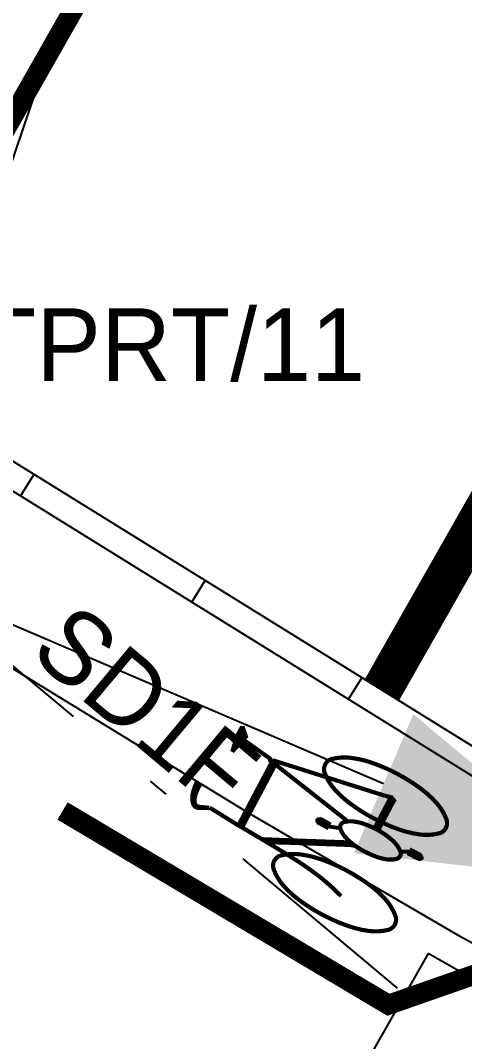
# Model space of a CAD drawing. Extents: x 421500 to 422711, y 436000 to 437000.
# Drawn here: x 422016.47 to 422018.68, y 436486.78 to 436491.85 of the extents above; entities that cross this region are included whole.
import ezdxf

# ---------------------------------------------------------------- set-up
doc = ezdxf.new("R2010")
doc.units = 0
for name, pattern in [('1001', [2, 1, 0, 1]), ('1004', [6, 4, -2]), ('1055', [0.6, 0.1, -0.5]), ('XREF UTC_716709_AJB_1b$0$DASHDOT1', [2, 1, -0.5, 0, -0.5])]:
    doc.linetypes.add(name, pattern=pattern)
doc.layers.get('0').update_dxf_attribs({"color": 210})
for name, color, linetype in [('716709-ExBase$0$XC-LCCCarriageway', 251, 'Continuous'), ('Lines', 1, 'Continuous'), ('LINES-STUDS', 7, 'Continuous'), ('Pr-Kerb', 2, 'Continuous'), ('Pr-KerbEdge', 8, 'Continuous'), ('XREF UTC_716709_AJB_1b$0$DATA', 7, 'Continuous'), ('XREF UTC_716709_AJB_1b$0$du-UTCBOX', 42, 'Continuous'), ('XREF UTC_716709_AJB_1b$0$du-UTCDUCT-F1', 42, 'XREF UTC_716709_AJB_1b$0$DASHDOT1'), ('XREF UTC_716709_AJB_1b$0$du-UTCTEXT', 42, 'Continuous'), ('XREF UTC_716709_AJB_1b$0$Signals', 7, 'Continuous'), ('XREF UTC_716709_AJB_1b$0$VIEW', 7, 'Continuous')]:
    doc.layers.add(name, color=color, linetype=linetype)
doc.styles.add('XREF UTC_716709_AJB_1b$0$Standard', font='txt')

# ---------------------------------------------------------------- blocks, each defined once
blk = doc.blocks.new('1057S')
at = {"color": 0}
blk.add_line((-0.0634, 0.4198), (-0.0426, 0.3885), dxfattribs=at)
for points in [[(-0.2212, 1.0983, 0.0208, 0.0219, 0), (-0.2256, 1.1075, 0.0219, 0.0229, 0), (-0.2295, 1.1157, 0.0229, 0.0238, 0), (-0.233, 1.1229, 0.0238, 0.0245, 0), (-0.2361, 1.1292, 0.0245, 0.0252, 0), (-0.2388, 1.1348, 0.0252, 0.0258, 0), (-0.2411, 1.1398, 0.0258, 0.0263, 0), (-0.243, 1.1444, 0.0263, 0.0268, 0), (-0.2445, 1.1486, 0.0268, 0.0272, 0), (-0.2455, 1.1526, 0.0272, 0.0277, 0), (-0.2461, 1.1565, 0.0277, 0.0281, 0), (-0.2461, 1.1602, 0.0281, 0.0285, 0), (-0.2454, 1.164, 0.0285, 0.0289, 0), (-0.2439, 1.1677, 0.0289, 0.0294, 0), (-0.2416, 1.1714, 0.0294, 0.0299, 0), (-0.2384, 1.1753, 0.0299, 0.0305, 0), (-0.2342, 1.1793, 0.0305, 0.0313, 0), (-0.2288, 1.1835, 0.0313, 0.0321, 0), (-0.222, 1.1877, 0.0321, 0.0331, 0), (-0.2135, 1.1917, 0.0331, 0.0343, 0), (-0.203, 1.1954, 0.0343, 0.0357, 0), (-0.1902, 1.1986, 0.0357, 0.0374, 0), (-0.1749, 1.2011, 0.0374, 0.0394, 0), (-0.1566, 1.2028, 0.0394, 0.0417, 0), (-0.1352, 1.2034, 0.0417, 0.0417, 0)], [(0.0763, 1.1285, 0.0208, 0.0625, 0), (0.1717, 1.125, 0.0625, 0.0208, 0), (0.2147, 1.1434, 0.0208, 0.0208, 0)]]:
    blk.add_lwpolyline(points, format="xyseb", dxfattribs=at)
for points, const_width in [([(-0.2301, 0.951), (-0.2197, 1.0969)], 0.0208), ([(0.1345, 0.9406), (0.1553, 1.0969)], 0.0208), ([(-0.303, 0.3156), (-0.2888, 0.3622), (-0.2772, 0.4086), (-0.2678, 0.4547), (-0.2604, 0.5008), (-0.2545, 0.547), (-0.2499, 0.5936), (-0.2462, 0.6405), (-0.2431, 0.688), (-0.2403, 0.7359), (-0.2378, 0.7829), (-0.2356, 0.8273), (-0.2337, 0.8674), (-0.2322, 0.9015), (-0.2311, 0.9279), (-0.2304, 0.945), (-0.2301, 0.951)], 0.0208), ([(-0.2301, 0.9198), (0.1137, 0.9198)], 0.0417), ([(0.0407, 0.4614), (0.1241, 0.9198)], 0.0208), ([(0.1104, 0.9308), (0.1246, 0.9308)], 0.0208), ([(0.1241, 0.9198), (0.1241, 0.951)], 0.0125), ([(0.2387, 0.3572), (0.1343, 0.9312)], 0.0208), ([(0.1345, 0.9198), (0.1345, 0.951)], 0.0125), ([(-0.1989, 0.701), (-0.2301, 0.7635)], 0.0333), ([(-0.2237, 0.7663), (-0.2287, 0.7776)], 0.0125), ([(-0.2093, 0.7531), (-0.2301, 0.7948)], 0.00833), ([(-0.2268, 0.778), (-0.2281, 0.7818)], 0.00833), ([(-0.053, 0.3989), (-0.1989, 0.701)], 0.0329), ([(-0.053, 0.3989), (-0.1989, 0.701)], 0.0125), ([(-0.0239, 0.528), (-0.023, 0.5888)], 0.0417), ([(-0.0332, 0.5861), (-0.029, 0.5912), (-0.0248, 0.5947), (-0.0197, 0.5947), (-0.0168, 0.5917), (-0.0143, 0.5859)], 0.0125), ([(-0.0098, 0.4843), (-0.0292, 0.5398)], 0.0189), ([(-0.0634, 0.3989), (-0.053, 0.3677)], 0.0125), ([(0.2387, 0.3572), (0.2491, 0.3156)], 0.0208), ([(0.072, 0.3156), (0.2387, 0.3156)], 0.0417), ([(0.2491, 0.3156), (0.2387, 0.2947)], 0.0125), ([(0.0312, 0.1547), (0.0507, 0.1175)], 0.0189), ([(0.0507, 0.123), (0.0507, 0.065)], 0.0417), ([(0.0437, 0.0645), (0.0475, 0.0557), (0.053, 0.0547), (0.0577, 0.0609), (0.0627, 0.0713)], 0.0125)]:
    blk.add_lwpolyline(points, dxfattribs=dict(at, const_width=const_width))
at = {"color": 0, "const_width": 0.0208}
for points in [[(-0.303, 0.6906, 0.213749), (-0.3425, 0.6729, 0.093897), (-0.3915, 0.5914, 0.050566), (-0.4176, 0.4904, 0.037992), (-0.4282, 0.352, 0.037992), (-0.4176, 0.2137, 0.050566), (-0.3915, 0.1126, 0.093897), (-0.3425, 0.0312, 0.213749), (-0.303, 0.0135, 0.213749), (-0.2635, 0.0312, 0.093897), (-0.2146, 0.1126, 0.050566), (-0.1884, 0.2137, 0.037992), (-0.1779, 0.352, 0.037992), (-0.1884, 0.4904, 0.050566), (-0.2146, 0.5914, 0.093897), (-0.2635, 0.6729, 0.213749)], [(0.2387, 0.6906, 0.213749), (0.1992, 0.6729, 0.093897), (0.1502, 0.5914, 0.050566), (0.1241, 0.4904, 0.037992), (0.1136, 0.352, 0.037992), (0.1241, 0.2137, 0.050566), (0.1502, 0.1126, 0.093897), (0.1992, 0.0312, 0.213749), (0.2387, 0.0135, 0.213749), (0.2782, 0.0312, 0.093897), (0.3271, 0.1126, 0.050566), (0.3533, 0.2137, 0.037992), (0.3638, 0.352, 0.037992), (0.3533, 0.4904, 0.050566), (0.3271, 0.5914, 0.093897), (0.2782, 0.6729, 0.213749)], [(0.0095, 0.4823, 0.211848), (-0.0103, 0.4735, 0.094525), (-0.0347, 0.4334, 0.051213), (-0.0478, 0.3837, 0.038544), (-0.053, 0.3156, 0.038544), (-0.0478, 0.2475, 0.051213), (-0.0347, 0.1977, 0.094525), (-0.0103, 0.1577, 0.211848), (0.0095, 0.1489, 0.211848), (0.0293, 0.1577, 0.094525), (0.0537, 0.1977, 0.051213), (0.0667, 0.2475, 0.038544), (0.072, 0.3156, 0.038544), (0.0667, 0.3837, 0.051213), (0.0537, 0.4334, 0.094525), (0.0293, 0.4735, 0.211848)]]:
    blk.add_lwpolyline(points, format="xyb", close=True, dxfattribs=at)
at = {"color": 0}
for points in [[(-0.0383, 0.5868), (-0.0377, 0.5884), (-0.0371, 0.5898), (-0.0365, 0.5911), (-0.0358, 0.5922), (-0.0352, 0.5931), (-0.0346, 0.594), (-0.034, 0.5948), (-0.0334, 0.5955), (-0.0328, 0.5961), (-0.0322, 0.5967), (-0.0316, 0.5972), (-0.031, 0.5977), (-0.0305, 0.5981), (-0.0299, 0.5985), (-0.0293, 0.5989), (-0.0287, 0.5992), (-0.0281, 0.5995), (-0.0275, 0.5998), (-0.027, 0.6001), (-0.0264, 0.6004), (-0.0258, 0.6006), (-0.0252, 0.6007), (-0.0246, 0.6009), (-0.024, 0.601), (-0.0233, 0.601), (-0.0227, 0.601), (-0.0221, 0.601), (-0.0214, 0.6009), (-0.0208, 0.6008), (-0.0202, 0.6007), (-0.0196, 0.6005), (-0.0191, 0.6003), (-0.0186, 0.6001), (-0.0181, 0.5999), (-0.0176, 0.5996), (-0.0171, 0.5994), (-0.0167, 0.5991), (-0.0163, 0.5988), (-0.0159, 0.5984), (-0.0155, 0.5981), (-0.0152, 0.5978), (-0.0148, 0.5974), (-0.0144, 0.5971), (-0.0141, 0.5967), (-0.0137, 0.5963), (-0.0134, 0.5958), (-0.013, 0.5953), (-0.0126, 0.5947), (-0.0122, 0.5941), (-0.0118, 0.5934), (-0.0114, 0.5927), (-0.011, 0.5919), (-0.0105, 0.5911), (-0.0101, 0.5902), (-0.0096, 0.5893), (-0.0091, 0.5884)], [(0.0355, 0.065), (0.036, 0.0622), (0.0367, 0.0597), (0.0374, 0.0577), (0.0382, 0.0559), (0.0391, 0.0543), (0.04, 0.053), (0.0409, 0.0518), (0.0418, 0.0507), (0.0427, 0.0498), (0.0436, 0.0488), (0.0444, 0.048), (0.0453, 0.0472), (0.046, 0.0466), (0.0468, 0.0459), (0.0475, 0.0454), (0.0482, 0.045), (0.0488, 0.0446), (0.0494, 0.0443), (0.05, 0.0441), (0.0506, 0.044), (0.0511, 0.044), (0.0517, 0.044), (0.0523, 0.0442), (0.0529, 0.0444), (0.0535, 0.0446), (0.0541, 0.045), (0.0548, 0.0454), (0.0555, 0.046), (0.0563, 0.0467), (0.0571, 0.0474), (0.058, 0.0483), (0.0589, 0.0494), (0.0598, 0.0506), (0.0608, 0.052), (0.0619, 0.0535), (0.0631, 0.0553), (0.0643, 0.0573), (0.0656, 0.0596), (0.0669, 0.0621), (0.0684, 0.065)]]:
    blk.add_lwpolyline(points, dxfattribs=at)
for points in [[(-0.0387, 0.5873), (-0.0364, 0.5913), (-0.0334, 0.5962), (-0.0287, 0.5994)], [(-0.0334, 0.5962), (-0.0287, 0.5994), (-0.0241, 0.601), (-0.0184, 0.6006)], [(-0.0241, 0.601), (-0.0184, 0.6006), (-0.0148, 0.5982), (-0.0124, 0.5953)], [(-0.0148, 0.5982), (-0.0124, 0.5953), (-0.0101, 0.5909), (-0.0087, 0.5884)], [(0.0355, 0.0644), (0.0377, 0.0559), (0.0416, 0.0494), (0.0486, 0.0441)], [(0.0526, 0.0441), (0.0578, 0.0478), (0.0622, 0.0527), (0.0635, 0.0569)], [(0.0622, 0.0527), (0.0635, 0.0569), (0.0666, 0.0618), (0.0675, 0.065)], [(0.0416, 0.0494), (0.0486, 0.0441), (0.0526, 0.0441), (0.0578, 0.0478)]]:
    blk.add_solid(points, dxfattribs=at)
blk = doc.blocks.new('XREF UTC_716709_AJB_1b$0$HD001P')
at = {"linetype": 'Continuous'}
blk.add_line((0, 2.75), (0, 0), dxfattribs=at)
blk.add_solid([(0.375, 2.75), (-0.375, 2.75), (0, 4)], dxfattribs=at)
at = {"layer": 'XREF UTC_716709_AJB_1b$0$VIEW', "color": 1, "linetype": 'Continuous', "extrusion": (0, 1, 0), "const_width": 0.1}
blk.add_lwpolyline([(0.05, 2.94, 1), (-0.05, 2.94, 1)], format="xyb", close=True, dxfattribs=at)
at = {"layer": 'XREF UTC_716709_AJB_1b$0$VIEW', "color": 2, "linetype": 'Continuous', "extrusion": (0, 1, 0), "const_width": 0.1}
blk.add_lwpolyline([(0.05, 2.62, 1), (-0.05, 2.62, 1)], format="xyb", close=True, dxfattribs=at)
at = {"layer": 'XREF UTC_716709_AJB_1b$0$VIEW', "color": 3, "linetype": 'Continuous', "extrusion": (0, 1, 0), "const_width": 0.1}
blk.add_lwpolyline([(0.05, 2.3, 1), (-0.05, 2.3, 1)], format="xyb", close=True, dxfattribs=at)
at = {"layer": 'XREF UTC_716709_AJB_1b$0$VIEW', "color": 7, "linetype": 'Continuous'}
for points in [[(-0.2, 0.27, 2.1), (-0.29, 0.27, 2.1), (-0.29, 0.27, 3.2), (-0.2, 0.27, 3.2)], [(0.29, 0.27, 2.1), (0.2, 0.27, 2.1), (0.2, 0.27, 3.2), (0.29, 0.27, 3.2)]]:
    blk.add_3dface(points, dxfattribs=at)
at = {"layer": 'XREF UTC_716709_AJB_1b$0$VIEW', "linetype": 'Continuous'}
for points in [[(0.2, 0.27, 2.1), (-0.2, 0.27, 2.1), (-0.2, 0.27, 3.2), (0.2, 0.27, 3.2)], [(-0.2, 0.21, 2.1), (-0.2, 0.27, 2.1), (-0.2, 0.27, 3.2), (-0.2, 0.21, 3.2)], [(-0.03, 0.12, 2.1), (-0.03, 0.27, 2.1), (-0.2, 0.27, 2.1), (-0.2, 0.21, 2.1)], [(-0.03, 0.12, 3.2), (-0.03, 0.27, 3.2), (-0.2, 0.27, 3.2), (-0.2, 0.21, 3.2)], [(0.03, 0.27, 2.1), (0.03, 0.12, 2.1), (-0.03, 0.12, 2.1), (-0.03, 0.27, 2.1)], [(0.03, 0.27, 3.2), (0.03, 0.12, 3.2), (-0.03, 0.12, 3.2), (-0.03, 0.27, 3.2)], [(0.2, 0.21, 2.1), (0.2, 0.27, 2.1), (0.03, 0.27, 2.1), (0.03, 0.12, 2.1)], [(0.2, 0.21, 3.2), (0.2, 0.27, 3.2), (0.03, 0.27, 3.2), (0.03, 0.12, 3.2)], [(0.2, 0.21, 2.1), (0.2, 0.27, 2.1), (0.2, 0.27, 3.2), (0.2, 0.21, 3.2)], [(-0.2, 0.21, 2.1), (-0.03, 0.12, 2.1), (-0.03, 0.12, 3.2), (-0.2, 0.21, 3.2)], [(0.03, 0.12, 2.1), (0.2, 0.21, 2.1), (0.2, 0.21, 3.2), (0.03, 0.12, 3.2)], [(-0.03, 0.12, 2.1), (0.03, 0.12, 2.1), (0.03, 0.12, 3.2), (-0.03, 0.12, 3.2)]]:
    blk.add_3dface(points, dxfattribs=at)
at = {"layer": 'XREF UTC_716709_AJB_1b$0$DATA', "style": 'XREF UTC_716709_AJB_1b$0$Standard', "flags": 9}
for tag, p in [('SUPPORT', (0.75, 1.5)), ('BRACKETS', (0.75, 1.25)), ('HEIGHT', (0.75, 1)), ('CABLE', (0.75, 0.75)), ('PHASE', (0.75, 0.5)), ('TYPE', (0.75, 0.25)), ('NUM', (0.75, 0)), ('SITE', (0.75, -0.25)), ('IDENT', (0.75, -0.5))]:
    blk.add_attdef(tag, p, '', height=0.2, dxfattribs=at)
at = {"layer": 'XREF UTC_716709_AJB_1b$0$VIEW', "linetype": 'Continuous'}
mesh = blk.add_polymesh((13, 3), dxfattribs=at)
for k, corner in enumerate([(0.1083, 0.27, 2.8775), (0.1083, 0.395, 2.8775), (0.1083, 0.52, 2.8775), (0.1231, 0.27, 2.9183), (0.1231, 0.395, 2.9183), (0.1231, 0.52, 2.9183), (0.1231, 0.27, 2.9617), (0.1231, 0.395, 2.9617), (0.1231, 0.52, 2.9617), (0.1083, 0.27, 3.0025), (0.1083, 0.395, 3.0025), (0.1083, 0.52, 3.0025), (0.0803, 0.27, 3.0358), (0.0803, 0.395, 3.0358), (0.0803, 0.52, 3.0358), (0.0428, 0.27, 3.0575), (0.0428, 0.395, 3.0575), (0.0428, 0.52, 3.0575), (0, 0.27, 3.065), (0, 0.395, 3.065), (0, 0.52, 3.065), (-0.0428, 0.27, 3.0575), (-0.0428, 0.395, 3.0575), (-0.0428, 0.52, 3.0575), (-0.0803, 0.27, 3.0358), (-0.0803, 0.395, 3.0358), (-0.0803, 0.52, 3.0358), (-0.1083, 0.27, 3.0025), (-0.1083, 0.395, 3.0025), (-0.1083, 0.52, 3.0025), (-0.1231, 0.27, 2.9617), (-0.1231, 0.395, 2.9617), (-0.1231, 0.52, 2.9617), (-0.1231, 0.27, 2.9183), (-0.1231, 0.395, 2.9183), (-0.1231, 0.52, 2.9183), (-0.1083, 0.27, 2.8775), (-0.1083, 0.395, 2.8775), (-0.1083, 0.52, 2.8775)]):
    mesh.set_mesh_vertex(divmod(k, 3), corner)
mesh = blk.add_polymesh((13, 3), dxfattribs=at)
for k, corner in enumerate([(0.1083, 0.27, 2.5575), (0.1083, 0.395, 2.5575), (0.1083, 0.52, 2.5575), (0.1231, 0.27, 2.5983), (0.1231, 0.395, 2.5983), (0.1231, 0.52, 2.5983), (0.1231, 0.27, 2.6417), (0.1231, 0.395, 2.6417), (0.1231, 0.52, 2.6417), (0.1083, 0.27, 2.6825), (0.1083, 0.395, 2.6825), (0.1083, 0.52, 2.6825), (0.0803, 0.27, 2.7158), (0.0803, 0.395, 2.7158), (0.0803, 0.52, 2.7158), (0.0428, 0.27, 2.7375), (0.0428, 0.395, 2.7375), (0.0428, 0.52, 2.7375), (0, 0.27, 2.745), (0, 0.395, 2.745), (0, 0.52, 2.745), (-0.0428, 0.27, 2.7375), (-0.0428, 0.395, 2.7375), (-0.0428, 0.52, 2.7375), (-0.0803, 0.27, 2.7158), (-0.0803, 0.395, 2.7158), (-0.0803, 0.52, 2.7158), (-0.1083, 0.27, 2.6825), (-0.1083, 0.395, 2.6825), (-0.1083, 0.52, 2.6825), (-0.1231, 0.27, 2.6417), (-0.1231, 0.395, 2.6417), (-0.1231, 0.52, 2.6417), (-0.1231, 0.27, 2.5983), (-0.1231, 0.395, 2.5983), (-0.1231, 0.52, 2.5983), (-0.1083, 0.27, 2.5575), (-0.1083, 0.395, 2.5575), (-0.1083, 0.52, 2.5575)]):
    mesh.set_mesh_vertex(divmod(k, 3), corner)
mesh = blk.add_polymesh((13, 3), dxfattribs=at)
for k, corner in enumerate([(0.1083, 0.27, 2.2375), (0.1083, 0.395, 2.2375), (0.1083, 0.52, 2.2375), (0.1231, 0.27, 2.2783), (0.1231, 0.395, 2.2783), (0.1231, 0.52, 2.2783), (0.1231, 0.27, 2.3217), (0.1231, 0.395, 2.3217), (0.1231, 0.52, 2.3217), (0.1083, 0.27, 2.3625), (0.1083, 0.395, 2.3625), (0.1083, 0.52, 2.3625), (0.0803, 0.27, 2.3958), (0.0803, 0.395, 2.3958), (0.0803, 0.52, 2.3958), (0.0428, 0.27, 2.4175), (0.0428, 0.395, 2.4175), (0.0428, 0.52, 2.4175), (0, 0.27, 2.425), (0, 0.395, 2.425), (0, 0.52, 2.425), (-0.0428, 0.27, 2.4175), (-0.0428, 0.395, 2.4175), (-0.0428, 0.52, 2.4175), (-0.0803, 0.27, 2.3958), (-0.0803, 0.395, 2.3958), (-0.0803, 0.52, 2.3958), (-0.1083, 0.27, 2.3625), (-0.1083, 0.395, 2.3625), (-0.1083, 0.52, 2.3625), (-0.1231, 0.27, 2.3217), (-0.1231, 0.395, 2.3217), (-0.1231, 0.52, 2.3217), (-0.1231, 0.27, 2.2783), (-0.1231, 0.395, 2.2783), (-0.1231, 0.52, 2.2783), (-0.1083, 0.27, 2.2375), (-0.1083, 0.395, 2.2375), (-0.1083, 0.52, 2.2375)]):
    mesh.set_mesh_vertex(divmod(k, 3), corner)
blk = doc.blocks.new('XREF UTC_716709_AJB_1b$0$HD093A')
at = {"linetype": 'Continuous'}
blk.add_line((0, 3.25), (0, 0.25), dxfattribs=at)
at = {"layer": 'XREF UTC_716709_AJB_1b$0$DATA', "style": 'XREF UTC_716709_AJB_1b$0$Standard', "flags": 9}
for tag, p in [('SUPPORT', (0.75, 1.75)), ('BRACKETS', (0.75, 1.5)), ('HEIGHT', (0.75, 1.25)), ('CABLE', (0.75, 1)), ('PHASE', (0.75, 0.75)), ('TYPE', (0.75, 0.5)), ('NUM', (0.75, 0.25)), ('SITE', (0.75, 0)), ('IDENT', (0.75, -0.25))]:
    blk.add_attdef(tag, p, '', height=0.2, dxfattribs=at)
blk = doc.blocks.new('XREF UTC_716709_AJB_1b$0$CCB')
for p, q in [((-0.4125, 0.4125), (-0.4125, -0.4125)), ((0.4125, 0.4125), (-0.4125, 0.4125)), ((0.4125, -0.4125), (0.4125, 0.4125)), ((-0.4125, -0.4125), (0.4125, -0.4125))]:
    blk.add_line(p, q)

msp = doc.modelspace()

# ---------------------------------------------------------------- linework, layer by layer
at = {"layer": '716709-ExBase$0$XC-LCCCarriageway', "flags": 128}
msp.add_lwpolyline([(422019.9582, 436484.4751), (422020.2015, 436485.2614), (422020.0706, 436486.074), (422019.3218, 436486.9412), (422018.6627, 436487.299), (422017.6112, 436487.9127), (422012.0592, 436491.309), (422008.4284, 436493.6437), (422005.7992, 436495.4185), (422004.6416, 436496.2636), (422003.9659, 436496.5454), (422003.2339, 436496.5363), (422002.1622, 436495.8376), (422001.3603, 436494.6645)], dxfattribs=at)
msp.add_lwpolyline([(422019.9582, 436484.4751), (422020.2015, 436485.2614), (422020.0706, 436486.074), (422019.3218, 436486.9412), (422018.6627, 436487.299), (422017.6112, 436487.9127), (422012.0592, 436491.309), (422008.4284, 436493.6437), (422005.7992, 436495.4185), (422004.6416, 436496.2636), (422003.9659, 436496.5454), (422003.2339, 436496.5363), (422002.1622, 436495.8376), (422001.3603, 436494.6645)], dxfattribs=at)
at = {"layer": 'Lines', "linetype": '1001', "const_width": 0.2, "flags": 128}
msp.add_lwpolyline([(422018.2659, 436488.5264), (422020.8547, 436493.0793)], dxfattribs=at)
at = {"layer": 'Lines', "linetype": '1004', "const_width": 0.1, "flags": 128}
msp.add_lwpolyline([(422019.4905, 436487.3815), (422018.2988, 436486.9649), (422016.6806, 436487.9267)], dxfattribs=at)
at = {"layer": 'LINES-STUDS', "linetype": '1055', "const_width": 0.1, "flags": 128}
msp.add_lwpolyline([(422015.9612, 436490.5424), (422020.3382, 436498.2402)], dxfattribs=at)
at = {"layer": 'Pr-Kerb', "flags": 128}
msp.add_lwpolyline([(422019.4987, 436483.6917), (422019.7685, 436484.1518, 0.407102), (422018.761, 436488.2196), (422005.8815, 436496.2009, 0.401136), (422001.8247, 436495.3438), (422001.3603, 436494.6645), (422001.1935, 436494.4138), (422001.1657, 436494.372)], format="xyb", dxfattribs=at)
at = {"layer": 'Pr-KerbEdge'}
for p, q in [((422016.5383, 436489.597), (422016.4725, 436489.4907)), ((422017.3231, 436488.9636), (422017.389, 436489.0698)), ((422018.1009, 436488.4816), (422018.1667, 436488.5879))]:
    msp.add_line(p, q, dxfattribs=at)
at = {"layer": 'Pr-KerbEdge', "flags": 128}
msp.add_lwpolyline([(422019.3909, 436483.755), (422019.6607, 436484.2151, 0.407102), (422018.6952, 436488.1133), (422005.8157, 436496.0946, 0.401136), (422001.9278, 436495.2732), (422001.4639, 436494.5946), (422001.2975, 436494.3445), (422001.2697, 436494.3027)], format="xyb", dxfattribs=at)
at = {"layer": 'Pr-KerbEdge'}
msp.add_arc((422086.9238, 436454.9562), 118.125, 133.732121, 133.732121, dxfattribs=at)
at = {"layer": 'XREF UTC_716709_AJB_1b$0$du-UTCDUCT-F1', "flags": 128}
msp.add_lwpolyline([(422015.9659, 436489.0369), (422018.3799, 436487.0158)], dxfattribs=at)

# ---------------------------------------------------------------- block references
at = {"layer": 'Lines', "rotation": 62.14037434131922}
msp.add_blockref('1057S', (422018.4842, 436487.6246), dxfattribs=at)
at = {"layer": 'XREF UTC_716709_AJB_1b$0$du-UTCBOX', "color": 23, "rotation": 330.3507582736958}
msp.add_blockref('XREF UTC_716709_AJB_1b$0$CCB', (422018.6501, 436486.6565), dxfattribs=at)
at = {"layer": 'XREF UTC_716709_AJB_1b$0$Signals'}
for name, rotation in [('XREF UTC_716709_AJB_1b$0$HD093A', 341.2426875611481), ('XREF UTC_716709_AJB_1b$0$HD001P', 246.8355162555993)]:
    msp.add_blockref(name, (422015.7467, 436489.1436), dxfattribs=dict(at, rotation=rotation))

# ---------------------------------------------------------------- texts
at = {"layer": 'XREF UTC_716709_AJB_1b$0$du-UTCTEXT', "style": 'XREF UTC_716709_AJB_1b$0$Standard'}
msp.add_text('TPRT/11', height=0.36, dxfattribs=at).set_placement((422016.2561, 436490.0606))
msp.add_text('SD1F', height=0.36, rotation=320.0623, dxfattribs=at).set_placement((422016.5083, 436488.7016))

doc.saveas('drawing.dxf')
